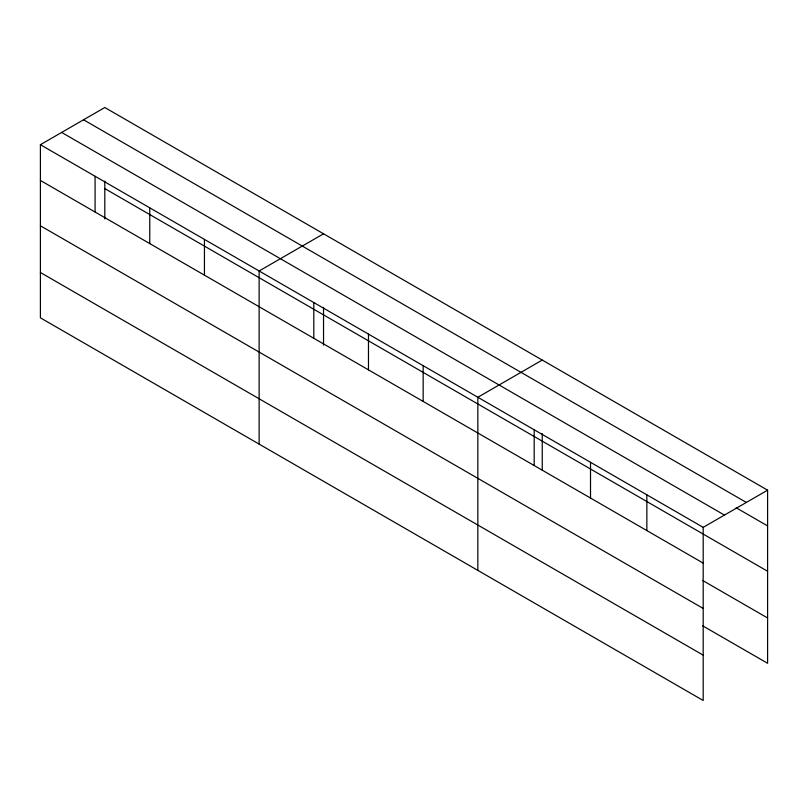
<?xml version="1.0" encoding="UTF-8"?>
<svg xmlns="http://www.w3.org/2000/svg" width="808" height="808" viewBox="0 0 808 808"><rect width="100%" height="100%" fill="white"/><g stroke="black" fill="none" stroke-linecap="round" stroke-linejoin="round"><path stroke-width="1.21" d="M104.808 218.897L104.808 181.042M323.533 307.323L323.533 345.168M542.249 433.593L542.249 470.185M40.4 144.703L703.192 527.361L703.192 700.486L40.4 317.827L40.4 144.703L104.808 107.514L767.6 490.173L767.6 663.297L702.596 625.766M323.533 233.795L259.126 270.983L259.126 444.107M542.249 360.065L477.841 397.253L477.841 570.377M703.192 527.361L767.6 490.173M83.557 119.786L746.35 502.445M736.179 507.778L767.6 525.917M61.65 132.431L724.443 515.09M104.808 188.597L767.6 571.256M40.4 180.447L703.192 563.105M702.596 580.437L767.6 617.969M40.4 225.786L703.192 608.444M40.4 272.488L703.192 655.147M646.855 494.829L646.855 530.583M590.517 462.307L590.517 498.051M534.179 429.785L534.179 465.529M423.16 365.691L423.16 401.435M368.478 334.118L368.478 369.862M313.797 302.546L313.797 338.299M204.444 239.41L204.444 275.154M149.763 207.838L149.763 243.592M95.081 176.275L95.081 212.019"/></g></svg>
